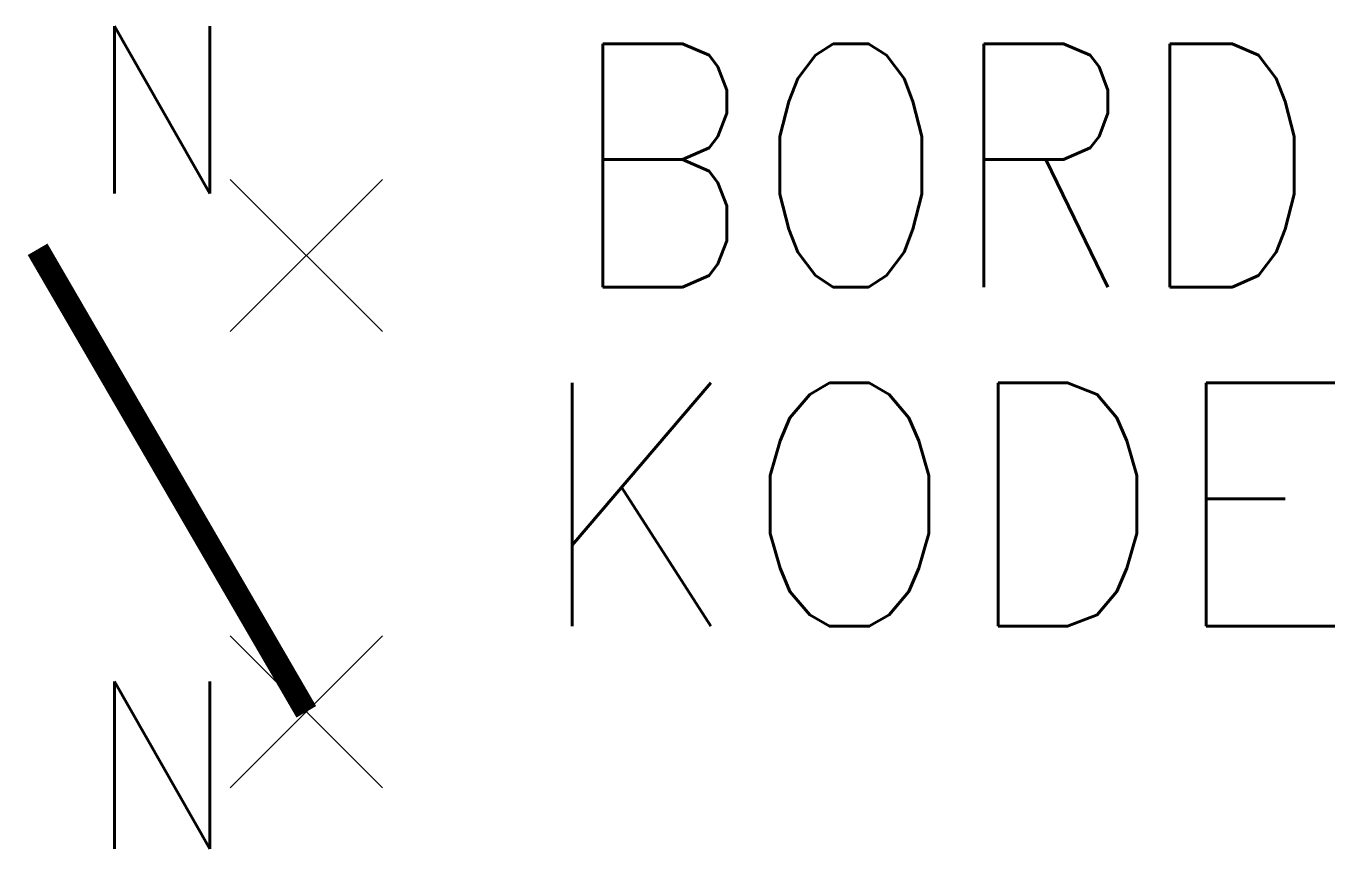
# Model space of a CAD drawing. Extents: x 263.8 to 281, y 100.2 to 111.
import ezdxf
from ezdxf.enums import TextEntityAlignment as Align

# ---------------------------------------------------------------- set-up
doc = ezdxf.new("R2010")
doc.units = 0
doc.header["$LTSCALE"] = 6
doc.header["$PDMODE"] = 3
doc.linetypes.add('DASHED', pattern=[0])
for name, color, linetype in [('1', 7, 'CONTINUOUS'), ('10', 1, 'DASHED'), ('11', 3, 'DASHED'), ('12', 2, 'DASHED'), ('C', 7, 'CONTINUOUS')]:
    doc.layers.add(name, color=color, linetype=linetype)
doc.styles.get("Standard").update_dxf_attribs({"font": 'simplex', "width": 0.85})

msp = doc.modelspace()

# ---------------------------------------------------------------- linework, layer by layer
at = {"layer": '1', "color": 0, "const_width": 0.3}
msp.add_lwpolyline([(267.5, 102), (263.966, 108.082)], dxfattribs=at)
at = {"layer": 'C', "color": 0}
for p in [(267.5, 108), (267.5, 102)]:
    msp.add_point(p, dxfattribs=at)

# ---------------------------------------------------------------- texts
at = {"layer": '10', "color": 0, "width": 0.95}
for p in [(266.588, 108.816), (266.588, 100.198)]:
    msp.add_attdef('N', text='', height=2.2, dxfattribs=at).set_placement(p, align=Align.RIGHT)
at = {"layer": '11', "color": 0, "width": 0.85}
msp.add_attdef('BORD', (270.932, 107.586), '', height=3.2, dxfattribs=at)
at = {"layer": '12', "color": 0, "width": 0.95}
msp.add_attdef('KODE', (270.474, 103.125), '-K', height=3.2, dxfattribs=at)

doc.saveas('drawing.dxf')
